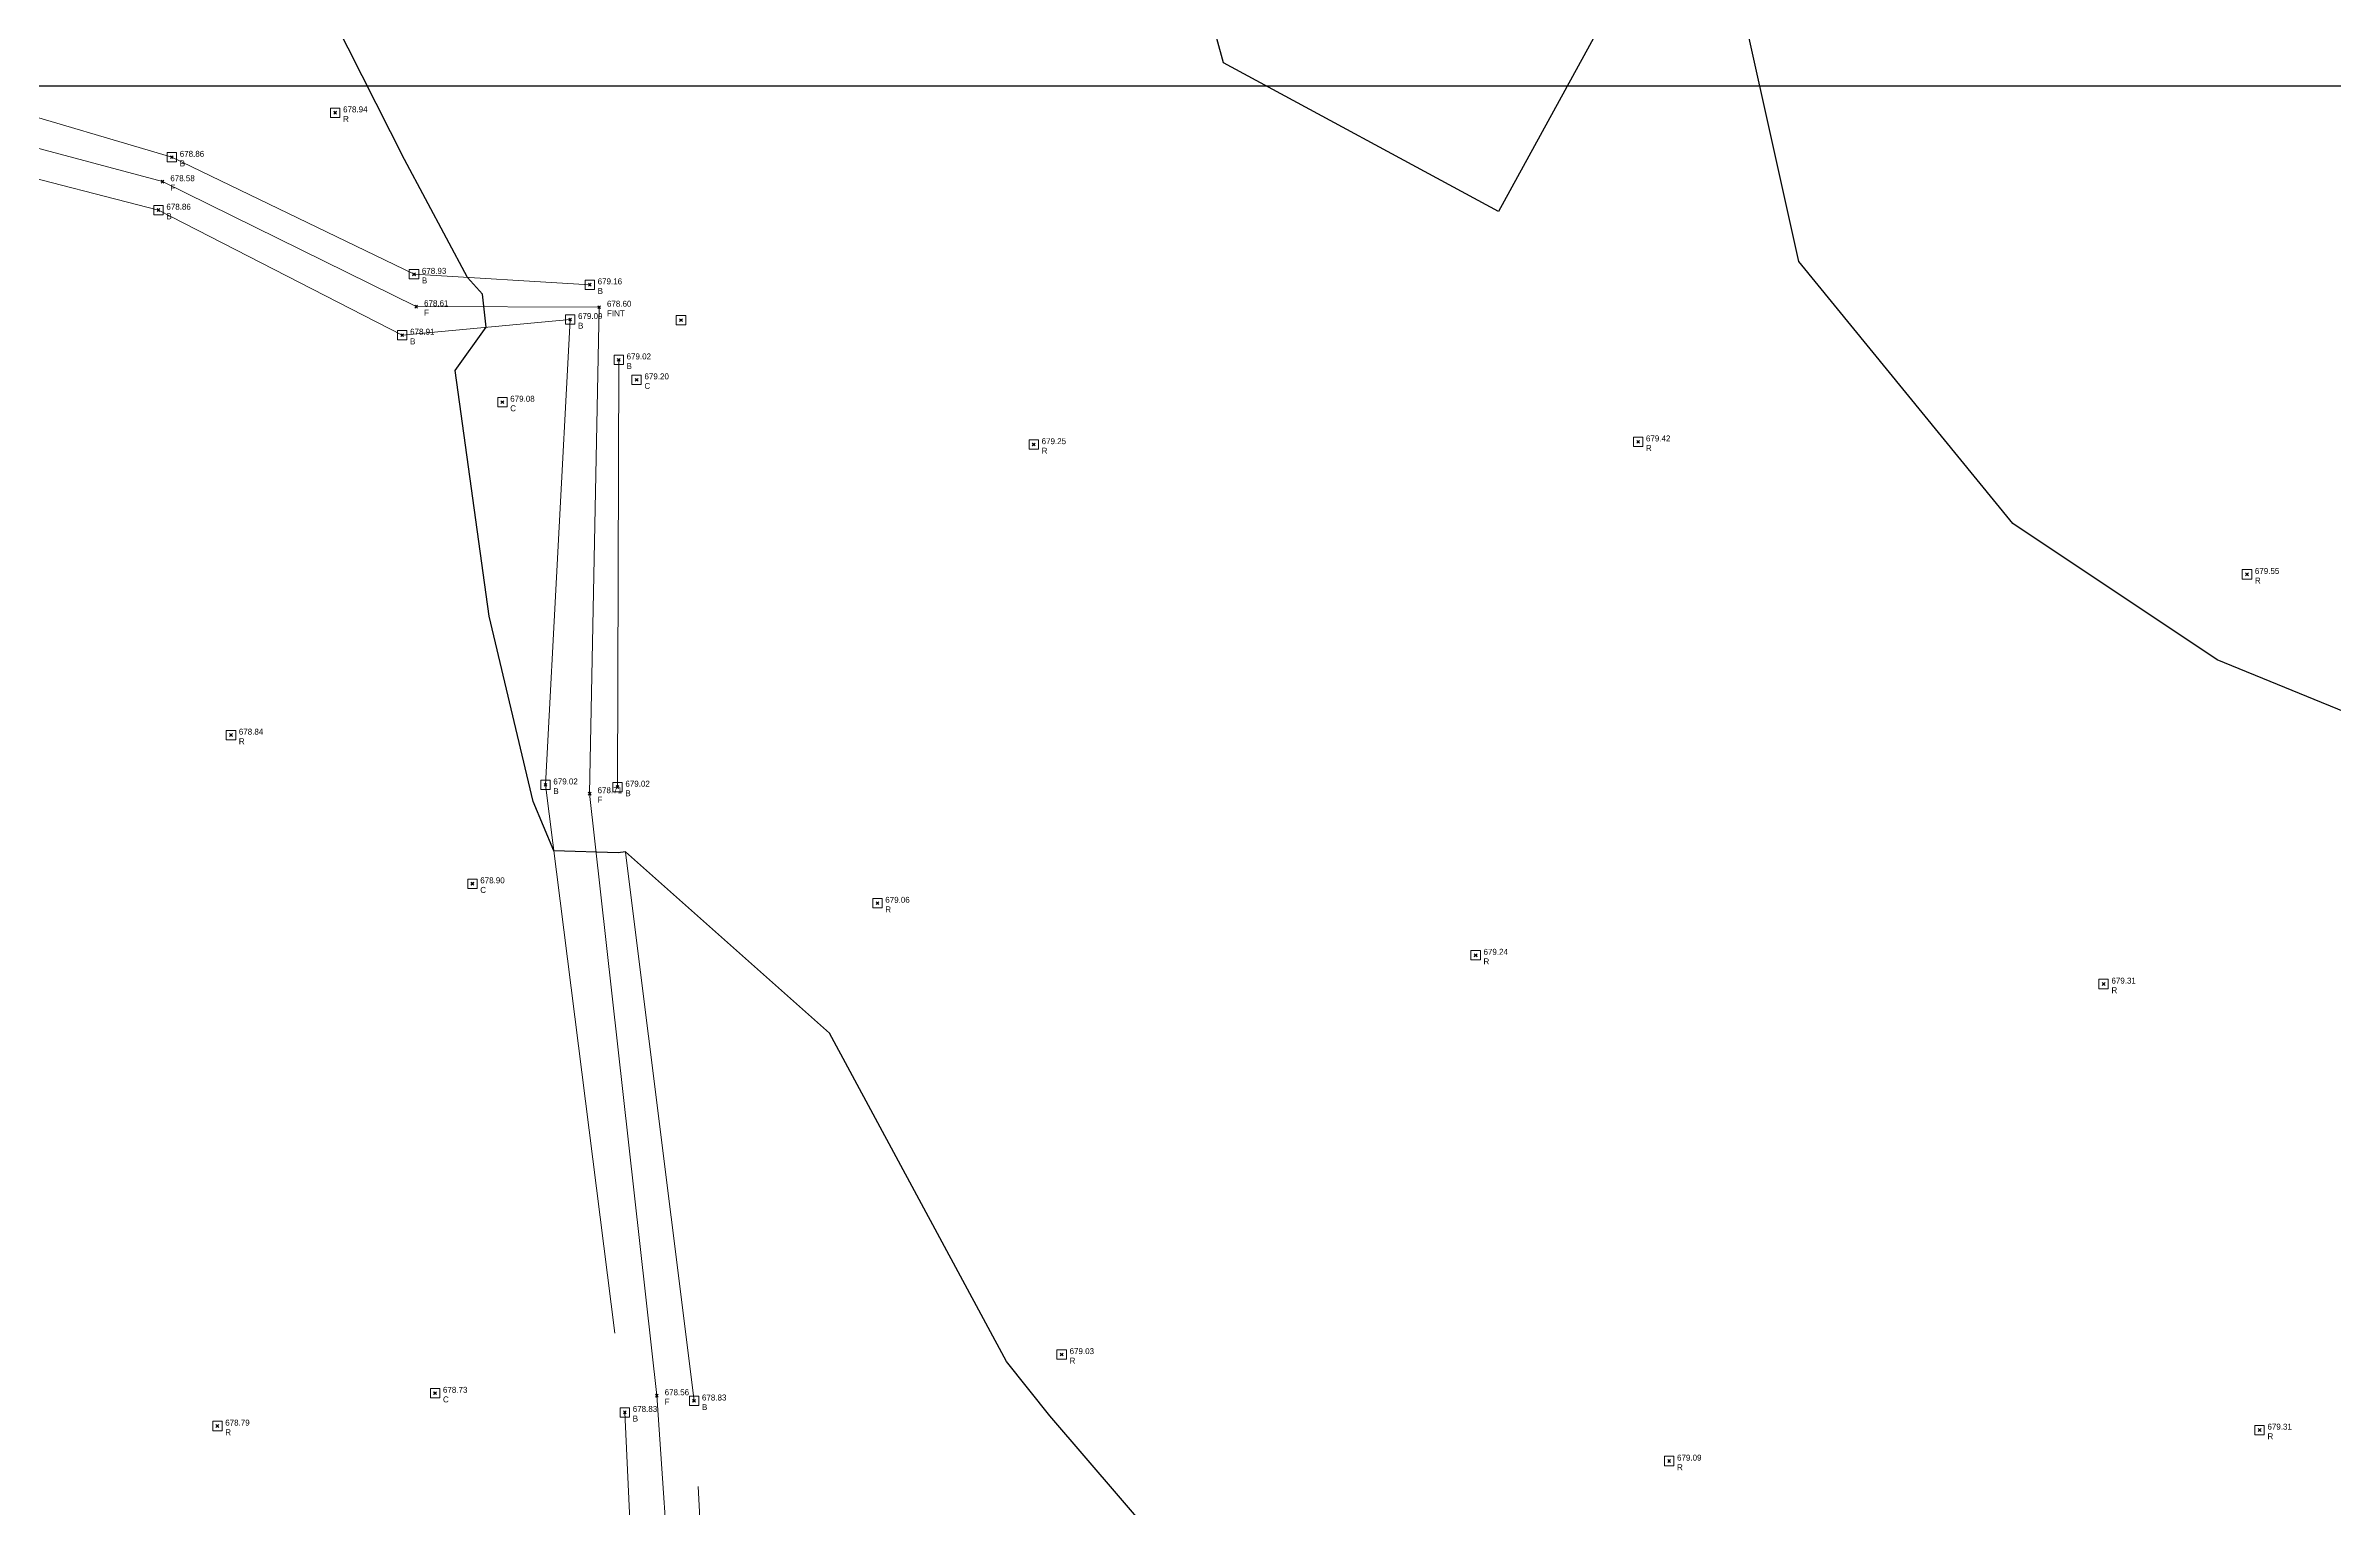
# Model space of a CAD drawing. Extents: x 350769 to 354978, y 6304672 to 6307963.
# Drawn here: x 352546.18 to 352594.83, y 6305569.76 to 6305600.85 of the extents above; entities that cross this region are included whole.
import ezdxf

# ---------------------------------------------------------------- set-up
doc = ezdxf.new("R2010")
doc.units = 0
doc.header["$PDMODE"] = 35
doc.header["$PDSIZE"] = 0.03
for name, pattern in [('4.0 - LO RECABARREN - DESNIVEL NUEVO$0$HIDDEN', [0.375, 0.25, -0.125]), ('CONTINUOS', [0]), ('DASHED', [19.05, 12.7, -6.35]), ('PHANTOM', [23.5, 11.75, -2.35, 2.35, -2.35, 2.35, -2.35])]:
    doc.linetypes.add(name, pattern=pattern)
doc.layers.get('0').update_dxf_attribs({"linetype": 'CONTINUOUS'})
doc.layers.get('Defpoints').update_dxf_attribs({"linetype": 'CONTINUOUS'})
for name, color, linetype in [('02_Geo ext_Acotamiento', 7, 'CONTINUOUS'), ('1-CANAL', 150, 'PHANTOM'), ('1-coordenadas', 8, 'CONTINUOUS'), ('3-CANAL_FDO', 4, 'CONTINUOUS'), ('C-TINN', 5, 'CONTINUOUS'), ('C-TOPO-MINR', 8, 'CONTINUOUS'), ('V-NODE DIC 2005', 4, 'CONTINUOUS'), ('V-NODE-TEXT DIC 2005', 2, 'CONTINUOUS')]:
    doc.layers.add(name, color=color, linetype=linetype)
doc.layers.add('0_ASD_TOPOGRAFIA_ELEMENTOS', color=9, linetype='CONTINUOS', lineweight=5, true_color=0xbdbdbd)
doc.styles.add('ROMANS', font='romans.shx', dxfattribs={"width": 0.65})
doc.dimstyles.new('Principal', dxfattribs={"dimscale": 0, "dimtxt": 2, "dimasz": 2, "dimexe": 1, "dimexo": 1, "dimtad": 1, "dimrnd": 0.05, "dimzin": 1, "dimtxsty": 'ROMANS', "dimcen": 2.5, "dimclrt": 2, "dimaunit": 2, "dimadec": 0, "dimazin": 0, "dimtfac": 1, "dimtmove": 0, "dimatfit": 3, "dimfxl": 1, "dimfxlon": 1, "dimarcsym": 0})

# ---------------------------------------------------------------- blocks, each defined once
blk = doc.blocks.new('COORDENADAS')
at = {"layer": '1-coordenadas'}
blk.add_line((20, -600.625), (1420, -600.625), dxfattribs=at)
blk = doc.blocks.new('*D1236')
at = {"layer": '02_Geo ext_Acotamiento', "color": 0, "lineweight": -2, "transparency": 16777216}
blk.add_line((352474.045, 6305972.496), (352473.119, 6305978.179), dxfattribs=at)
at = {"layer": '02_Geo ext_Acotamiento', "color": 0, "transparency": 16777216}
blk.add_solid([(352473.283, 6305978.206), (352472.954, 6305978.153), (352472.958, 6305979.166)], dxfattribs=at)
at = {"layer": 'Defpoints', "color": 0, "transparency": 16777216}
for p in [(352472.958, 6305979.166), (352596.042, 6305224.025)]:
    blk.add_point(p, dxfattribs=at)
at = {"layer": '02_Geo ext_Acotamiento', "color": 2, "transparency": 16777216, "insert": (352474.582, 6305974.845), "char_height": 1, "attachment_point": 5, "rotation": 279.2575, "style": 'ROMANS'}
blk.add_mtext('R765,10', dxfattribs=at)
blk = doc.blocks.new('*U1327')
at = {"color": 0, "linetype": 'ByBlock', "lineweight": -2, "transparency": 16777216}
blk.add_point((0, 0), dxfattribs=at)
blk = doc.blocks.new('*U4212', base_point=(352548.921, 6305598.409))
at = {"layer": 'V-NODE-TEXT DIC 2005', "linetype": 'ByBlock', "char_height": 0.127}
for s, insert, attachment_point in [('678.86', (352549.088, 6305598.48), 4), ('B', (352549.088, 6305598.341), 1)]:
    blk.add_mtext(s, dxfattribs=dict(at, insert=insert, attachment_point=attachment_point))
blk = doc.blocks.new('*U4213', base_point=(352548.921, 6305598.409))
at = {"layer": 'V-NODE-TEXT DIC 2005', "color": 2, "lineweight": -2}
blk.add_blockref('*U4212', (352548.921, 6305598.409), dxfattribs=at)
blk = doc.blocks.new('*U4206', base_point=(352548.637, 6305597.286))
at = {"layer": 'V-NODE-TEXT DIC 2005', "linetype": 'ByBlock', "char_height": 0.127}
for s, insert, attachment_point in [('678.86', (352548.804, 6305597.357), 4), ('B', (352548.804, 6305597.218), 1)]:
    blk.add_mtext(s, dxfattribs=dict(at, insert=insert, attachment_point=attachment_point))
blk = doc.blocks.new('*U4207', base_point=(352548.637, 6305597.286))
at = {"layer": 'V-NODE-TEXT DIC 2005', "color": 2, "lineweight": -2}
blk.add_blockref('*U4206', (352548.637, 6305597.286), dxfattribs=at)
blk = doc.blocks.new('*U4204', base_point=(352557.804, 6305595.699))
at = {"layer": 'V-NODE-TEXT DIC 2005', "linetype": 'ByBlock', "char_height": 0.127}
for s, insert, attachment_point in [('679.16', (352557.971, 6305595.77), 4), ('B', (352557.971, 6305595.631), 1)]:
    blk.add_mtext(s, dxfattribs=dict(at, insert=insert, attachment_point=attachment_point))
blk = doc.blocks.new('*U4205', base_point=(352557.804, 6305595.699))
at = {"layer": 'V-NODE-TEXT DIC 2005', "color": 2, "lineweight": -2}
blk.add_blockref('*U4204', (352557.804, 6305595.699), dxfattribs=at)
blk = doc.blocks.new('*U4198', base_point=(352554.068, 6305595.922))
at = {"layer": 'V-NODE-TEXT DIC 2005', "linetype": 'ByBlock', "char_height": 0.127}
for s, insert, attachment_point in [('678.93', (352554.235, 6305595.993), 4), ('B', (352554.235, 6305595.854), 1)]:
    blk.add_mtext(s, dxfattribs=dict(at, insert=insert, attachment_point=attachment_point))
blk = doc.blocks.new('*U4199', base_point=(352554.068, 6305595.922))
at = {"layer": 'V-NODE-TEXT DIC 2005', "color": 2, "lineweight": -2}
blk.add_blockref('*U4198', (352554.068, 6305595.922), dxfattribs=at)
blk = doc.blocks.new('*U4196', base_point=(352553.817, 6305594.628))
at = {"layer": 'V-NODE-TEXT DIC 2005', "linetype": 'ByBlock', "char_height": 0.127}
for s, insert, attachment_point in [('678.91', (352553.984, 6305594.699), 4), ('B', (352553.984, 6305594.56), 1)]:
    blk.add_mtext(s, dxfattribs=dict(at, insert=insert, attachment_point=attachment_point))
blk = doc.blocks.new('*U4197', base_point=(352553.817, 6305594.628))
at = {"layer": 'V-NODE-TEXT DIC 2005', "color": 2, "lineweight": -2}
blk.add_blockref('*U4196', (352553.817, 6305594.628), dxfattribs=at)
blk = doc.blocks.new('*U4194', base_point=(352557.387, 6305594.961))
at = {"layer": 'V-NODE-TEXT DIC 2005', "linetype": 'ByBlock', "char_height": 0.127}
for s, insert, attachment_point in [('679.09', (352557.554, 6305595.032), 4), ('B', (352557.554, 6305594.893), 1)]:
    blk.add_mtext(s, dxfattribs=dict(at, insert=insert, attachment_point=attachment_point))
blk = doc.blocks.new('*U4195', base_point=(352557.387, 6305594.961))
at = {"layer": 'V-NODE-TEXT DIC 2005', "color": 2, "lineweight": -2}
blk.add_blockref('*U4194', (352557.387, 6305594.961), dxfattribs=at)
blk = doc.blocks.new('*U4184', base_point=(352560.022, 6305571.975))
at = {"layer": 'V-NODE-TEXT DIC 2005', "linetype": 'ByBlock', "char_height": 0.127}
for s, insert, attachment_point in [('678.83', (352560.189, 6305572.046), 4), ('B', (352560.189, 6305571.907), 1)]:
    blk.add_mtext(s, dxfattribs=dict(at, insert=insert, attachment_point=attachment_point))
blk = doc.blocks.new('*U4185', base_point=(352560.022, 6305571.975))
at = {"layer": 'V-NODE-TEXT DIC 2005', "color": 2, "lineweight": -2}
blk.add_blockref('*U4184', (352560.022, 6305571.975), dxfattribs=at)
blk = doc.blocks.new('*U4182', base_point=(352558.551, 6305571.732))
at = {"layer": 'V-NODE-TEXT DIC 2005', "linetype": 'ByBlock', "char_height": 0.127}
for s, insert, attachment_point in [('678.83', (352558.718, 6305571.803), 4), ('B', (352558.718, 6305571.664), 1)]:
    blk.add_mtext(s, dxfattribs=dict(at, insert=insert, attachment_point=attachment_point))
blk = doc.blocks.new('*U4183', base_point=(352558.551, 6305571.732))
at = {"layer": 'V-NODE-TEXT DIC 2005', "color": 2, "lineweight": -2}
blk.add_blockref('*U4182', (352558.551, 6305571.732), dxfattribs=at)
blk = doc.blocks.new('*U4180', base_point=(352558.419, 6305594.103))
at = {"layer": 'V-NODE-TEXT DIC 2005', "linetype": 'ByBlock', "char_height": 0.127}
for s, insert, attachment_point in [('679.02', (352558.586, 6305594.174), 4), ('B', (352558.586, 6305594.035), 1)]:
    blk.add_mtext(s, dxfattribs=dict(at, insert=insert, attachment_point=attachment_point))
blk = doc.blocks.new('*U4181', base_point=(352558.419, 6305594.103))
at = {"layer": 'V-NODE-TEXT DIC 2005', "color": 2, "lineweight": -2}
blk.add_blockref('*U4180', (352558.419, 6305594.103), dxfattribs=at)
blk = doc.blocks.new('*U4178', base_point=(352558.393, 6305585.022))
at = {"layer": 'V-NODE-TEXT DIC 2005', "linetype": 'ByBlock', "char_height": 0.127}
for s, insert, attachment_point in [('679.02', (352558.56, 6305585.093), 4), ('B', (352558.56, 6305584.954), 1)]:
    blk.add_mtext(s, dxfattribs=dict(at, insert=insert, attachment_point=attachment_point))
blk = doc.blocks.new('*U4179', base_point=(352558.393, 6305585.022))
at = {"layer": 'V-NODE-TEXT DIC 2005', "color": 2, "lineweight": -2}
blk.add_blockref('*U4178', (352558.393, 6305585.022), dxfattribs=at)
blk = doc.blocks.new('*U4176', base_point=(352556.862, 6305585.069))
at = {"layer": 'V-NODE-TEXT DIC 2005', "linetype": 'ByBlock', "char_height": 0.127}
for s, insert, attachment_point in [('679.02', (352557.029, 6305585.14), 4), ('B', (352557.029, 6305585.001), 1)]:
    blk.add_mtext(s, dxfattribs=dict(at, insert=insert, attachment_point=attachment_point))
blk = doc.blocks.new('*U4177', base_point=(352556.862, 6305585.069))
at = {"layer": 'V-NODE-TEXT DIC 2005', "color": 2, "lineweight": -2}
blk.add_blockref('*U4176', (352556.862, 6305585.069), dxfattribs=at)
blk = doc.blocks.new('*U4016', base_point=(352555.309, 6305582.968))
at = {"layer": 'V-NODE-TEXT DIC 2005', "linetype": 'ByBlock', "char_height": 0.127}
for s, insert, attachment_point in [('678.90', (352555.476, 6305583.039), 4), ('C', (352555.476, 6305582.9), 1)]:
    blk.add_mtext(s, dxfattribs=dict(at, insert=insert, attachment_point=attachment_point))
blk = doc.blocks.new('*U4017', base_point=(352555.309, 6305582.968))
at = {"layer": 'V-NODE-TEXT DIC 2005', "color": 2, "lineweight": -2}
blk.add_blockref('*U4016', (352555.309, 6305582.968), dxfattribs=at)
blk = doc.blocks.new('*U4012', base_point=(352554.517, 6305572.138))
at = {"layer": 'V-NODE-TEXT DIC 2005', "linetype": 'ByBlock', "char_height": 0.127}
for s, insert, attachment_point in [('678.73', (352554.684, 6305572.209), 4), ('C', (352554.684, 6305572.07), 1)]:
    blk.add_mtext(s, dxfattribs=dict(at, insert=insert, attachment_point=attachment_point))
blk = doc.blocks.new('*U4013', base_point=(352554.517, 6305572.138))
at = {"layer": 'V-NODE-TEXT DIC 2005', "color": 2, "lineweight": -2}
blk.add_blockref('*U4012', (352554.517, 6305572.138), dxfattribs=at)
blk = doc.blocks.new('*U4010', base_point=(352555.946, 6305593.204))
at = {"layer": 'V-NODE-TEXT DIC 2005', "linetype": 'ByBlock', "char_height": 0.127}
for s, insert, attachment_point in [('679.08', (352556.113, 6305593.275), 4), ('C', (352556.113, 6305593.136), 1)]:
    blk.add_mtext(s, dxfattribs=dict(at, insert=insert, attachment_point=attachment_point))
blk = doc.blocks.new('*U4011', base_point=(352555.946, 6305593.204))
at = {"layer": 'V-NODE-TEXT DIC 2005', "color": 2, "lineweight": -2}
blk.add_blockref('*U4010', (352555.946, 6305593.204), dxfattribs=at)
blk = doc.blocks.new('*U4006', base_point=(352558.799, 6305593.679))
at = {"layer": 'V-NODE-TEXT DIC 2005', "linetype": 'ByBlock', "char_height": 0.127}
for s, insert, attachment_point in [('679.20', (352558.966, 6305593.75), 4), ('C', (352558.966, 6305593.611), 1)]:
    blk.add_mtext(s, dxfattribs=dict(at, insert=insert, attachment_point=attachment_point))
blk = doc.blocks.new('*U4007', base_point=(352558.799, 6305593.679))
at = {"layer": 'V-NODE-TEXT DIC 2005', "color": 2, "lineweight": -2}
blk.add_blockref('*U4006', (352558.799, 6305593.679), dxfattribs=at)
blk = doc.blocks.new('*U3670', base_point=(352554.114, 6305595.234))
at = {"layer": 'V-NODE-TEXT DIC 2005', "linetype": 'ByBlock', "char_height": 0.127}
for s, insert, attachment_point in [('678.61', (352554.281, 6305595.305), 4), ('F', (352554.281, 6305595.166), 1)]:
    blk.add_mtext(s, dxfattribs=dict(at, insert=insert, attachment_point=attachment_point))
blk = doc.blocks.new('*U3671', base_point=(352554.114, 6305595.234))
at = {"layer": 'V-NODE-TEXT DIC 2005', "color": 2, "lineweight": -2}
blk.add_blockref('*U3670', (352554.114, 6305595.234), dxfattribs=at)
blk = doc.blocks.new('*U3654', base_point=(352557.802, 6305584.883))
at = {"layer": 'V-NODE-TEXT DIC 2005', "linetype": 'ByBlock', "char_height": 0.127}
for s, insert, attachment_point in [('678.71', (352557.969, 6305584.954), 4), ('F', (352557.969, 6305584.815), 1)]:
    blk.add_mtext(s, dxfattribs=dict(at, insert=insert, attachment_point=attachment_point))
blk = doc.blocks.new('*U3655', base_point=(352557.802, 6305584.883))
at = {"layer": 'V-NODE-TEXT DIC 2005', "color": 2, "lineweight": -2}
blk.add_blockref('*U3654', (352557.802, 6305584.883), dxfattribs=at)
blk = doc.blocks.new('*U3648', base_point=(352559.229, 6305572.087))
at = {"layer": 'V-NODE-TEXT DIC 2005', "linetype": 'ByBlock', "char_height": 0.127}
for s, insert, attachment_point in [('678.56', (352559.396, 6305572.158), 4), ('F', (352559.396, 6305572.019), 1)]:
    blk.add_mtext(s, dxfattribs=dict(at, insert=insert, attachment_point=attachment_point))
blk = doc.blocks.new('*U3649', base_point=(352559.229, 6305572.087))
at = {"layer": 'V-NODE-TEXT DIC 2005', "color": 2, "lineweight": -2}
blk.add_blockref('*U3648', (352559.229, 6305572.087), dxfattribs=at)
blk = doc.blocks.new('*U3624', base_point=(352548.721, 6305597.891))
at = {"layer": 'V-NODE-TEXT DIC 2005', "linetype": 'ByBlock', "char_height": 0.127}
for s, insert, attachment_point in [('678.58', (352548.888, 6305597.962), 4), ('F', (352548.888, 6305597.823), 1)]:
    blk.add_mtext(s, dxfattribs=dict(at, insert=insert, attachment_point=attachment_point))
blk = doc.blocks.new('*U3625', base_point=(352548.721, 6305597.891))
at = {"layer": 'V-NODE-TEXT DIC 2005', "color": 2, "lineweight": -2}
blk.add_blockref('*U3624', (352548.721, 6305597.891), dxfattribs=at)
blk = doc.blocks.new('*U3610', base_point=(352558.002, 6305595.223))
at = {"layer": 'V-NODE-TEXT DIC 2005', "linetype": 'ByBlock', "char_height": 0.127}
for s, insert, attachment_point in [('678.60', (352558.169, 6305595.294), 4), ('FINT', (352558.169, 6305595.155), 1)]:
    blk.add_mtext(s, dxfattribs=dict(at, insert=insert, attachment_point=attachment_point))
blk = doc.blocks.new('*U3611', base_point=(352558.002, 6305595.223))
at = {"layer": 'V-NODE-TEXT DIC 2005', "color": 2, "lineweight": -2}
blk.add_blockref('*U3610', (352558.002, 6305595.223), dxfattribs=at)
blk = doc.blocks.new('*U2500', base_point=(352549.889, 6305571.441))
at = {"layer": 'V-NODE-TEXT DIC 2005', "linetype": 'ByBlock', "char_height": 0.127}
for s, insert, attachment_point in [('678.79', (352550.056, 6305571.512), 4), ('R', (352550.056, 6305571.373), 1)]:
    blk.add_mtext(s, dxfattribs=dict(at, insert=insert, attachment_point=attachment_point))
blk = doc.blocks.new('*U2501', base_point=(352549.889, 6305571.441))
at = {"layer": 'V-NODE-TEXT DIC 2005', "color": 2, "lineweight": -2}
blk.add_blockref('*U2500', (352549.889, 6305571.441), dxfattribs=at)
blk = doc.blocks.new('*U2468', base_point=(352550.177, 6305586.127))
at = {"layer": 'V-NODE-TEXT DIC 2005', "linetype": 'ByBlock', "char_height": 0.127}
for s, insert, attachment_point in [('678.84', (352550.344, 6305586.198), 4), ('R', (352550.344, 6305586.059), 1)]:
    blk.add_mtext(s, dxfattribs=dict(at, insert=insert, attachment_point=attachment_point))
blk = doc.blocks.new('*U2469', base_point=(352550.177, 6305586.127))
at = {"layer": 'V-NODE-TEXT DIC 2005', "color": 2, "lineweight": -2}
blk.add_blockref('*U2468', (352550.177, 6305586.127), dxfattribs=at)
blk = doc.blocks.new('*U2466', base_point=(352552.392, 6305599.354))
at = {"layer": 'V-NODE-TEXT DIC 2005', "linetype": 'ByBlock', "char_height": 0.127}
for s, insert, attachment_point in [('678.94', (352552.559, 6305599.425), 4), ('R', (352552.559, 6305599.286), 1)]:
    blk.add_mtext(s, dxfattribs=dict(at, insert=insert, attachment_point=attachment_point))
blk = doc.blocks.new('*U2467', base_point=(352552.392, 6305599.354))
at = {"layer": 'V-NODE-TEXT DIC 2005', "color": 2, "lineweight": -2}
blk.add_blockref('*U2466', (352552.392, 6305599.354), dxfattribs=at)
blk = doc.blocks.new('*U2424', base_point=(352593.297, 6305571.358))
at = {"layer": 'V-NODE-TEXT DIC 2005', "linetype": 'ByBlock', "char_height": 0.127}
for s, insert, attachment_point in [('679.31', (352593.464, 6305571.429), 4), ('R', (352593.464, 6305571.29), 1)]:
    blk.add_mtext(s, dxfattribs=dict(at, insert=insert, attachment_point=attachment_point))
blk = doc.blocks.new('*U2425', base_point=(352593.297, 6305571.358))
at = {"layer": 'V-NODE-TEXT DIC 2005', "color": 2, "lineweight": -2}
blk.add_blockref('*U2424', (352593.297, 6305571.358), dxfattribs=at)
blk = doc.blocks.new('*U2420', base_point=(352593.029, 6305589.546))
at = {"layer": 'V-NODE-TEXT DIC 2005', "linetype": 'ByBlock', "char_height": 0.127}
for s, insert, attachment_point in [('679.55', (352593.196, 6305589.617), 4), ('R', (352593.196, 6305589.478), 1)]:
    blk.add_mtext(s, dxfattribs=dict(at, insert=insert, attachment_point=attachment_point))
blk = doc.blocks.new('*U2421', base_point=(352593.029, 6305589.546))
at = {"layer": 'V-NODE-TEXT DIC 2005', "color": 2, "lineweight": -2}
blk.add_blockref('*U2420', (352593.029, 6305589.546), dxfattribs=at)
blk = doc.blocks.new('*U2418', base_point=(352580.086, 6305592.362))
at = {"layer": 'V-NODE-TEXT DIC 2005', "linetype": 'ByBlock', "char_height": 0.127}
for s, insert, attachment_point in [('679.42', (352580.253, 6305592.433), 4), ('R', (352580.253, 6305592.294), 1)]:
    blk.add_mtext(s, dxfattribs=dict(at, insert=insert, attachment_point=attachment_point))
blk = doc.blocks.new('*U2419', base_point=(352580.086, 6305592.362))
at = {"layer": 'V-NODE-TEXT DIC 2005', "color": 2, "lineweight": -2}
blk.add_blockref('*U2418', (352580.086, 6305592.362), dxfattribs=at)
blk = doc.blocks.new('*U2416', base_point=(352589.981, 6305580.838))
at = {"layer": 'V-NODE-TEXT DIC 2005', "linetype": 'ByBlock', "char_height": 0.127}
for s, insert, attachment_point in [('679.31', (352590.148, 6305580.909), 4), ('R', (352590.148, 6305580.77), 1)]:
    blk.add_mtext(s, dxfattribs=dict(at, insert=insert, attachment_point=attachment_point))
blk = doc.blocks.new('*U2417', base_point=(352589.981, 6305580.838))
at = {"layer": 'V-NODE-TEXT DIC 2005', "color": 2, "lineweight": -2}
blk.add_blockref('*U2416', (352589.981, 6305580.838), dxfattribs=at)
blk = doc.blocks.new('*U2410', base_point=(352567.241, 6305592.303))
at = {"layer": 'V-NODE-TEXT DIC 2005', "linetype": 'ByBlock', "char_height": 0.127}
for s, insert, attachment_point in [('679.25', (352567.408, 6305592.374), 4), ('R', (352567.408, 6305592.235), 1)]:
    blk.add_mtext(s, dxfattribs=dict(at, insert=insert, attachment_point=attachment_point))
blk = doc.blocks.new('*U2411', base_point=(352567.241, 6305592.303))
at = {"layer": 'V-NODE-TEXT DIC 2005', "color": 2, "lineweight": -2}
blk.add_blockref('*U2410', (352567.241, 6305592.303), dxfattribs=at)
blk = doc.blocks.new('*U2404', base_point=(352576.634, 6305581.449))
at = {"layer": 'V-NODE-TEXT DIC 2005', "linetype": 'ByBlock', "char_height": 0.127}
for s, insert, attachment_point in [('679.24', (352576.801, 6305581.52), 4), ('R', (352576.801, 6305581.381), 1)]:
    blk.add_mtext(s, dxfattribs=dict(at, insert=insert, attachment_point=attachment_point))
blk = doc.blocks.new('*U2405', base_point=(352576.634, 6305581.449))
at = {"layer": 'V-NODE-TEXT DIC 2005', "color": 2, "lineweight": -2}
blk.add_blockref('*U2404', (352576.634, 6305581.449), dxfattribs=at)
blk = doc.blocks.new('*U2402', base_point=(352563.919, 6305582.554))
at = {"layer": 'V-NODE-TEXT DIC 2005', "linetype": 'ByBlock', "char_height": 0.127}
for s, insert, attachment_point in [('679.06', (352564.086, 6305582.625), 4), ('R', (352564.086, 6305582.486), 1)]:
    blk.add_mtext(s, dxfattribs=dict(at, insert=insert, attachment_point=attachment_point))
blk = doc.blocks.new('*U2403', base_point=(352563.919, 6305582.554))
at = {"layer": 'V-NODE-TEXT DIC 2005', "color": 2, "lineweight": -2}
blk.add_blockref('*U2402', (352563.919, 6305582.554), dxfattribs=at)
blk = doc.blocks.new('*U2398', base_point=(352567.836, 6305572.962))
at = {"layer": 'V-NODE-TEXT DIC 2005', "linetype": 'ByBlock', "char_height": 0.127}
for s, insert, attachment_point in [('679.03', (352568.003, 6305573.033), 4), ('R', (352568.003, 6305572.894), 1)]:
    blk.add_mtext(s, dxfattribs=dict(at, insert=insert, attachment_point=attachment_point))
blk = doc.blocks.new('*U2399', base_point=(352567.836, 6305572.962))
at = {"layer": 'V-NODE-TEXT DIC 2005', "color": 2, "lineweight": -2}
blk.add_blockref('*U2398', (352567.836, 6305572.962), dxfattribs=at)
blk = doc.blocks.new('*U2396', base_point=(352580.748, 6305570.699))
at = {"layer": 'V-NODE-TEXT DIC 2005', "linetype": 'ByBlock', "char_height": 0.127}
for s, insert, attachment_point in [('679.09', (352580.915, 6305570.77), 4), ('R', (352580.915, 6305570.631), 1)]:
    blk.add_mtext(s, dxfattribs=dict(at, insert=insert, attachment_point=attachment_point))
blk = doc.blocks.new('*U2397', base_point=(352580.748, 6305570.699))
at = {"layer": 'V-NODE-TEXT DIC 2005', "color": 2, "lineweight": -2}
blk.add_blockref('*U2396', (352580.748, 6305570.699), dxfattribs=at)
blk = doc.blocks.new('TOPOGRAFIA')
at = {"layer": '1-CANAL', "color": 9, "lineweight": 0, "true_color": 0xbdbdbd}
for p, q in [((390548.864, 6302598.481), (390538.315, 6302601.591)), ((390538.422, 6302599.973), (390548.58, 6302597.357)), ((390554.011, 6302595.992), (390548.864, 6302598.481)), ((390548.58, 6302597.357), (390553.759, 6302594.699)), ((390557.747, 6302595.77), (390554.011, 6302595.992)), ((390553.759, 6302594.699), (390557.33, 6302595.032)), ((390557.33, 6302595.032), (390556.805, 6302585.14)), ((390558.335, 6302585.092), (390558.362, 6302594.174)), ((390556.805, 6302585.14), (390558.492, 6302571.802)), ((390559.963, 6302572.046), (390558.335, 6302585.092)), ((390558.492, 6302571.802), (390559.124, 6302558.044)), ((390560.637, 6302558.492), (390559.963, 6302572.046))]:
    blk.add_line(p, q, dxfattribs=at)
at = {"layer": '1-coordenadas', "color": 9, "linetype": '4.0 - LO RECABARREN - DESNIVEL NUEVO$0$HIDDEN', "lineweight": 0, "ltscale": 50, "true_color": 0xbdbdbd}
blk.add_line((390200, 6302600), (390900, 6302600), dxfattribs=at)
at = {"layer": '3-CANAL_FDO', "color": 9, "lineweight": 0, "true_color": 0xbdbdbd}
blk.add_lwpolyline([(390458.942, 6302583.051), (390462.552, 6302588.4), (390472.674, 6302590.078), (390485.774, 6302592.182), (390498.672, 6302593.961), (390510.638, 6302595.706), (390524.4, 6302598.148), (390538.331, 6302600.721), (390548.665, 6302597.963), (390554.057, 6302595.305), (390557.944, 6302595.294), (390557.744, 6302584.954), (390559.17, 6302572.158), (390560.127, 6302558.175), (390557.841, 6302548.583), (390552.248, 6302546.569), (390542.868, 6302543.886), (390529.055, 6302534.006)], dxfattribs=at)
at = {"layer": 'C-TINN', "color": 9, "linetype": 'Continuous', "lineweight": 0, "true_color": 0xbdbdbd}
for points, elevation in [([(390552.235, 6302599.326), (390552.235, 6302599.526), (390552.435, 6302599.526), (390552.435, 6302599.326), (390552.235, 6302599.326)], 678.94), ([(390548.764, 6302598.381), (390548.764, 6302598.581), (390548.964, 6302598.581), (390548.964, 6302598.381), (390548.764, 6302598.381)], 678.86), ([(390548.48, 6302597.257), (390548.48, 6302597.457), (390548.68, 6302597.457), (390548.68, 6302597.257), (390548.48, 6302597.257)], 678.86), ([(390553.911, 6302595.892), (390553.911, 6302596.092), (390554.111, 6302596.092), (390554.111, 6302595.892), (390553.911, 6302595.892)], 678.93), ([(390557.647, 6302595.67), (390557.647, 6302595.87), (390557.847, 6302595.87), (390557.847, 6302595.67), (390557.647, 6302595.67)], 679.16), ([(390557.23, 6302594.932), (390557.23, 6302595.132), (390557.43, 6302595.132), (390557.43, 6302594.932), (390557.23, 6302594.932)], 679.09), ([(390559.585, 6302594.917), (390559.585, 6302595.117), (390559.785, 6302595.117), (390559.785, 6302594.917), (390559.585, 6302594.917)], 679.18), ([(390553.659, 6302594.599), (390553.659, 6302594.799), (390553.859, 6302594.799), (390553.859, 6302594.599), (390553.659, 6302594.599)], 678.91), ([(390558.262, 6302594.074), (390558.262, 6302594.274), (390558.462, 6302594.274), (390558.462, 6302594.074), (390558.262, 6302594.074)], 679.02), ([(390558.642, 6302593.649), (390558.642, 6302593.849), (390558.842, 6302593.849), (390558.842, 6302593.649), (390558.642, 6302593.649)], 679.2), ([(390555.789, 6302593.174), (390555.789, 6302593.374), (390555.989, 6302593.374), (390555.989, 6302593.174), (390555.789, 6302593.174)], 679.08), ([(390567.083, 6302592.274), (390567.083, 6302592.474), (390567.283, 6302592.474), (390567.283, 6302592.274), (390567.083, 6302592.274)], 679.25), ([(390579.929, 6302592.331), (390579.929, 6302592.531), (390580.129, 6302592.531), (390580.129, 6302592.331), (390579.929, 6302592.331)], 679.42), ([(390592.872, 6302589.514), (390592.872, 6302589.714), (390593.072, 6302589.714), (390593.072, 6302589.514), (390592.872, 6302589.514)], 679.55), ([(390550.02, 6302586.098), (390550.02, 6302586.298), (390550.22, 6302586.298), (390550.22, 6302586.098), (390550.02, 6302586.098)], 678.84), ([(390556.705, 6302585.04), (390556.705, 6302585.24), (390556.905, 6302585.24), (390556.905, 6302585.04), (390556.705, 6302585.04)], 679.02), ([(390558.235, 6302584.992), (390558.235, 6302585.192), (390558.435, 6302585.192), (390558.435, 6302584.992), (390558.235, 6302584.992)], 679.02), ([(390555.151, 6302582.938), (390555.151, 6302583.138), (390555.351, 6302583.138), (390555.351, 6302582.938), (390555.151, 6302582.938)], 678.9), ([(390563.761, 6302582.524), (390563.761, 6302582.724), (390563.961, 6302582.724), (390563.961, 6302582.524), (390563.761, 6302582.524)], 679.06), ([(390576.476, 6302581.418), (390576.476, 6302581.618), (390576.676, 6302581.618), (390576.676, 6302581.418), (390576.476, 6302581.418)], 679.24), ([(390589.823, 6302580.807), (390589.823, 6302581.007), (390590.023, 6302581.007), (390590.023, 6302580.807), (390589.823, 6302580.807)], 679.31), ([(390567.677, 6302572.932), (390567.677, 6302573.132), (390567.877, 6302573.132), (390567.877, 6302572.932), (390567.677, 6302572.932)], 679.03), ([(390554.358, 6302572.109), (390554.358, 6302572.309), (390554.558, 6302572.309), (390554.558, 6302572.109), (390554.358, 6302572.109)], 678.73), ([(390558.392, 6302571.702), (390558.392, 6302571.902), (390558.592, 6302571.902), (390558.592, 6302571.702), (390558.392, 6302571.702)], 678.83), ([(390559.863, 6302571.946), (390559.863, 6302572.146), (390560.063, 6302572.146), (390560.063, 6302571.946), (390559.863, 6302571.946)], 678.83), ([(390549.731, 6302571.412), (390549.731, 6302571.612), (390549.931, 6302571.612), (390549.931, 6302571.412), (390549.731, 6302571.412)], 678.79), ([(390593.139, 6302571.326), (390593.139, 6302571.526), (390593.339, 6302571.526), (390593.339, 6302571.326), (390593.139, 6302571.326)], 679.31), ([(390580.59, 6302570.669), (390580.59, 6302570.869), (390580.79, 6302570.869), (390580.79, 6302570.669), (390580.59, 6302570.669)], 679.09)]:
    blk.add_lwpolyline(points, dxfattribs=dict(at, elevation=elevation))
for p in [(390552.335, 6302599.426, 678.94), (390548.864, 6302598.481, 678.86), (390548.58, 6302597.357, 678.86), (390554.011, 6302595.992, 678.93), (390557.747, 6302595.77, 679.16), (390553.759, 6302594.699, 678.91), (390557.33, 6302595.032, 679.09), (390559.685, 6302595.017, 679.18), (390558.362, 6302594.174, 679.02), (390558.742, 6302593.749, 679.2), (390555.889, 6302593.274, 679.08), (390567.183, 6302592.374, 679.25), (390580.029, 6302592.431, 679.42), (390592.972, 6302589.614, 679.55), (390550.12, 6302586.198, 678.84), (390556.805, 6302585.14, 679.02), (390558.335, 6302585.092, 679.02), (390555.251, 6302583.038, 678.9), (390563.861, 6302582.624, 679.06), (390576.576, 6302581.518, 679.24), (390589.923, 6302580.907, 679.31), (390567.777, 6302573.032, 679.03), (390554.458, 6302572.209, 678.73), (390558.492, 6302571.802, 678.83), (390559.963, 6302572.046, 678.83), (390549.831, 6302571.512, 678.79), (390593.239, 6302571.426, 679.31), (390580.69, 6302570.769, 679.09)]:
    blk.add_point(p, dxfattribs=at)
at = {"layer": 'C-TOPO-MINR', "color": 9, "linetype": 'Continuous', "lineweight": -3, "true_color": 0xbdbdbd}
for points, elevation in [([(390601.749, 6302583.949), (390592.336, 6302587.8), (390587.994, 6302590.697), (390583.445, 6302596.265), (390581.779, 6302603.763)], 679.5), ([(390580.571, 6302603.73), (390577.065, 6302597.326), (390571.215, 6302600.487), (390570.14, 6302604.425)], 679.5), ([(390571.258, 6302567.376), (390567.523, 6302571.728), (390566.605, 6302572.884), (390562.844, 6302579.865), (390558.507, 6302583.719), (390558.352, 6302583.693), (390556.983, 6302583.736), (390556.546, 6302584.789), (390555.606, 6302588.725), (390554.887, 6302593.945), (390555.545, 6302594.865), (390555.463, 6302595.572), (390555.148, 6302595.925), (390553.811, 6302598.429), (390552.007, 6302601.993), (390549.37, 6302603.665), (390543.106, 6302606.663)], 679)]:
    blk.add_lwpolyline(points, dxfattribs=dict(at, elevation=elevation))
at = {"layer": 'V-NODE DIC 2005', "color": 9, "lineweight": 0, "true_color": 0xbdbdbd, "rotation": 359.9963883938062}
for p in [(390552.336, 6302599.425), (390548.864, 6302598.48), (390548.664, 6302597.962), (390548.58, 6302597.357), (390554.011, 6302595.993), (390557.747, 6302595.77), (390554.057, 6302595.305), (390557.945, 6302595.294), (390553.76, 6302594.699), (390557.33, 6302595.032), (390558.362, 6302594.174), (390558.742, 6302593.75), (390555.889, 6302593.275), (390567.184, 6302592.373), (390580.029, 6302592.431), (390592.972, 6302589.614), (390550.12, 6302586.198), (390556.805, 6302585.14), (390557.745, 6302584.954), (390558.336, 6302585.093), (390555.252, 6302583.039), (390563.861, 6302582.624), (390576.576, 6302581.519), (390589.923, 6302580.907), (390567.778, 6302573.032), (390554.459, 6302572.209), (390558.493, 6302571.803), (390559.171, 6302572.158), (390559.964, 6302572.046), (390549.831, 6302571.512), (390593.239, 6302571.426), (390580.69, 6302570.768)]:
    blk.add_blockref('*U1327', p, dxfattribs=at)
at = {"layer": 'V-NODE-TEXT DIC 2005', "color": 9, "lineweight": 0, "true_color": 0xbdbdbd, "rotation": 359.9963883938062}
for name, p in [('*U2467', (390552.336, 6302599.425)), ('*U4213', (390548.864, 6302598.48)), ('*U3625', (390548.664, 6302597.962)), ('*U4207', (390548.58, 6302597.357)), ('*U4199', (390554.011, 6302595.993)), ('*U4205', (390557.747, 6302595.77)), ('*U3671', (390554.057, 6302595.305)), ('*U4195', (390557.33, 6302595.032)), ('*U3611', (390557.945, 6302595.294)), ('*U4197', (390553.76, 6302594.699)), ('*U4181', (390558.362, 6302594.174)), ('*U4007', (390558.742, 6302593.75)), ('*U4011', (390555.889, 6302593.275)), ('*U2411', (390567.184, 6302592.373)), ('*U2419', (390580.029, 6302592.431)), ('*U2421', (390592.972, 6302589.614)), ('*U2469', (390550.12, 6302586.198)), ('*U4177', (390556.805, 6302585.14)), ('*U3655', (390557.745, 6302584.954)), ('*U4179', (390558.336, 6302585.093)), ('*U4017', (390555.252, 6302583.039)), ('*U2403', (390563.861, 6302582.624)), ('*U2405', (390576.576, 6302581.519)), ('*U2417', (390589.923, 6302580.907)), ('*U2399', (390567.778, 6302573.032)), ('*U4013', (390554.459, 6302572.209)), ('*U3649', (390559.171, 6302572.158)), ('*U4183', (390558.493, 6302571.803)), ('*U4185', (390559.964, 6302572.046)), ('*U2501', (390549.831, 6302571.512)), ('*U2425', (390593.239, 6302571.426)), ('*U2397', (390580.69, 6302570.768))]:
    blk.add_blockref(name, p, dxfattribs=at)

msp = doc.modelspace()

# ---------------------------------------------------------------- block references
at = {"color": 252, "linetype": 'DASHED'}
msp.add_blockref('COORDENADAS', (352180, 6306200.625), dxfattribs=at)

# ---------------------------------------------------------------- dimensions: what is measured, and where the dimension line sits
at = {"layer": '02_Geo ext_Acotamiento'}
dim = msp.add_radius_dim(center=(352596.042, 6305224.025), mpoint=(352472.958, 6305979.166), dimstyle='Principal', override={"dimscale": 0, "dimaunit": 0, "dimfxl": 0.22, "dimarcsym": 1}, dxfattribs=at)
dim.commit()
dim.dimension.update_dxf_attribs({"geometry": '*D1236', "text_midpoint": (352473.686, 6305974.698), "dimtype": 164})

# ---------------------------------------------------------------- next in the draw order: block references
at = {"layer": '0_ASD_TOPOGRAFIA_ELEMENTOS', "color": 30, "true_color": 0xf26507}
msp.add_blockref('TOPOGRAFIA', (-38000, 3000), dxfattribs=at)

doc.saveas('drawing.dxf')
